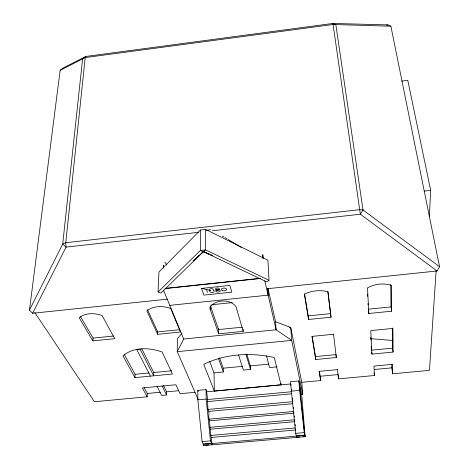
<?xml version="1.0" encoding="UTF-8"?>
<svg xmlns="http://www.w3.org/2000/svg" width="469" height="469" viewBox="0 0 469 469"><rect width="100%" height="100%" fill="white"/><g stroke="black" fill="none" stroke-linecap="round" stroke-linejoin="round"><path stroke-width="0.7" d="M158.065 292.017L200.357 250.452L209.391 254.227L203.399 251.619L161.002 293.049L158.065 292.017L158.95 271.961L200.492 229.986L205.639 229.423L205.604 249.889L201.23 253.594M200.492 229.986L200.357 250.452L205.604 249.889L269.048 280.327L267.922 260.236L205.639 229.423M163.534 266.99L163.546 265.542M157.103 386.532L161.664 395.431L166.589 394.974L166.647 391.832L163.464 385.436M163.411 268.303L163.476 265.46M157.613 334.297L146.832 310.859C153.451 305.653 163.019 305.759 170.681 308.391L180.465 331.999L157.613 334.297L157.678 331.911L147.518 309.716M141.773 348.772L153.75 372.515L153.656 375.821L140.155 349.264L136.772 349.598L150.443 376.126M163.388 267.693L163.452 265.53M34.794 312.53L94.404 401.734L147.172 396.792L147.284 393.462L144.182 387.74M134.943 377.615L122.995 355.86C133.477 346.708 149.752 347.511 162.157 351.996L172.445 374.016L134.943 377.615L135.084 374.315L124.221 354.394M429.34 216.655L430.671 190.355L407.79 80.34L401.605 81.119M436.147 270.613L429.457 370.352L392.688 373.793L391.791 367.854L391.756 364.448M92.891 340.887L79.238 317.83C85.358 312.448 94.773 313.028 102.054 315.467L114.753 338.688L92.891 340.887L93.102 338.09L80.228 316.206M167.421 299.175L32.613 313.274L29.465 310.073L60.149 70.344L63.256 67.952L85.868 56.444L332.926 23.45L387.963 24.904L390.888 26.217L439.535 266.703L437.038 270.976L267.248 288.734M29.465 310.073L62.717 244.015L82.585 58.983L85.868 56.444L85.206 57.576L65.777 242.702L66.047 247.122L32.613 313.274M163.482 290.153L183.701 339.011L177.247 351.656L198.012 399.178M181.931 333.236L177.388 338.77L177.247 351.656L291.7 340.383L302.763 394.382L301.684 394.482L298.876 380.904L290.417 381.702L295.71 433.362L296.637 437.425M193.228 260.916L199.653 255.042M200.72 254.063L203.399 251.619L266.797 281.91L269.048 280.327M194.195 260.008L199.606 255.072M210.47 290.399L210.147 290.587A2.245 1.184 -1.1 0 0 210.687 292.228A2.245 1.184 -1.1 0 0 213.817 291.9A2.245 1.184 -1.1 0 0 213.284 290.258L212.92 290.1A1.835 0.967 -1.1 0 0 212.48 288.757A1.835 0.967 -1.1 0 0 209.924 289.027A1.835 0.967 -1.1 0 0 210.37 290.37L201.564 288.406L203.868 295.083L231.827 292.164L229.845 285.422L201.564 288.406M216.713 290.041L216.784 289.994A2.245 1.184 -1.4 0 1 218.431 289.701L219.093 289.789M60.149 70.344L85.206 57.576L333.154 24.494L390.888 26.217M206.278 230.508L210.487 229.517M386.509 25.097L387.963 24.904M424.31 191.082L430.671 190.355M198.299 232.337L66.047 247.122L62.717 244.015L65.777 242.702L359.799 209.672L363.006 209.96L439.535 266.703M212.105 230.789L360.344 214.216L437.038 270.976M164.988 288.394L259.709 278.369M165.123 288.599L260.512 278.504M169.778 305.36L268.127 295.148L276.106 329.783L291.7 340.383L290.71 327.444L275.579 321.763L267.946 288.253M211.566 304.762L232.243 302.622M368.247 309.2L390.988 306.902L390.741 284.56M304.61 294.022L308.209 315.895L330.616 313.626L331.008 317.208L308.538 319.465L304.358 294.163C311.551 290.569 320.098 289.766 327.878 291.73L331.008 317.208M93.102 338.09L113.469 336.033M157.678 331.911L179.774 329.684M368.845 313.497L391.668 311.199L391.416 285.369C383.589 282.825 374.69 283.909 367.508 287.843L368.845 313.497L368.446 310.636M242.338 327.18L218.525 329.578L210.37 305.595M243.229 331.366L235.96 306.626C230.572 298.782 214.755 299.163 210.059 307.541L210.2 309.276L218.613 333.828L243.229 331.366L243.141 329.238M289.256 327.591L290.71 327.444L301.772 382.311L302.763 394.382M183.701 339.011L276.106 329.783L275.579 321.763M333.488 334.268L311.955 336.39L315.748 359.518L336.326 357.542L336.003 354.611L315.473 356.587L312.137 336.191M371.395 350.202L392.483 348.162L392.307 328.007M135.084 374.315L149.142 372.961M153.75 372.515L171.777 370.774M219.568 357.888L223.244 368.194L242.491 366.348M371.929 354.101L393.086 352.067L392.899 328.423L370.756 330.61L371.929 354.101L371.659 352.149M246.823 354.195L250.34 365.908L268.649 364.149M209.596 361.247L214.016 372.884L223.338 371.993L223.244 368.194M250.34 365.908L250.493 369.39L243.352 370.076L238.551 354.939M277.068 366.852L269.558 367.567L266.486 355.842M337.416 369.619L319.108 371.348L320.591 380.547L301.772 382.311M374.338 369.502L391.791 367.854M319.377 371.278L320.18 376.255L338.085 374.573L338.554 378.864L374.426 375.505L373.981 366.09L392.6 364.325L392.688 373.793M147.284 393.462L160.292 392.236M166.647 391.832L178.701 390.7M301.684 394.482L305.114 436.686L203.81 445.55L202.086 441.599L197.848 399.811L197.801 390.39L206.084 389.616C207.72 396.024 207.527 402.795 207.99 409.437C210.223 412.872 207.527 417.351 209.62 420.81C209.86 428.947 211.056 436.874 212.111 444.823L212.111 444.524M195.01 392.313L180.09 393.708L175.881 384.756L142.342 387.933L147.172 396.792M281.013 384.809L274.271 357.513C250.968 352.336 225.407 353.661 203.786 364.331L214.315 391.052L281.013 384.809L280.919 383.355M206.981 391.791L290.915 383.935L291.02 385.354M197.848 399.811L206.19 399.037L206.084 389.616M291.114 391.158L299.632 390.372L304.264 432.611L305.09 436.381L302.974 436.569M207.069 399.57L291.495 391.738L291.337 389.61M207.896 401.552L291.231 393.843M207.99 409.437L292.545 401.699M208.816 411.383L293.008 403.692M208.91 419.175L293.588 411.512L293.852 412.638M209.62 420.81L293.981 413.201M209.707 427.376L294.473 419.79L294.767 421.027M210.499 429.182L294.907 421.649M210.581 435.455L295.382 427.945M211.46 437.43L295.863 429.973M202.086 441.599L210.458 440.866L211.542 443.264L203.218 443.996M295.71 433.362L304.264 432.611M296.302 435.836L304.809 435.085M203.218 444.301L304.832 435.39L305.114 436.686M205.885 445.063L208.652 444.823M297.323 437.061L299.439 436.874M370.809 338.671L392.993 340.517M222.464 236.124L223.719 236.874M224.973 237.631L226.849 238.756M228.104 239.512L241.259 247.415M164.818 262.177L166.864 265.02M162.122 386.057L166.589 394.974M197.801 390.39L198.27 391.474M218.413 358.316L223.338 371.993M206.442 289.367L207.48 292.451M245.938 354.306L250.493 369.39M264.803 280.954L268.075 295.153L267.652 288.218M390.988 306.902L391.668 311.199M392.483 348.162L393.086 352.067M374.063 372.867L374.426 375.505M327.913 291.607L330.616 313.626M337.469 369.56L338.554 378.864M333.5 334.08L336.326 357.542M206.19 399.037L210.458 440.866M320.18 376.255L320.591 380.547M315.473 356.587L315.748 359.518M308.209 315.895L308.538 319.465M304.832 435.39L299.339 383.144M298.876 380.904L299.632 390.372M295.118 424.445L295.224 425.846M294.174 415.833L294.274 417.152M293.272 407.25L293.377 408.669M292.281 398.099L292.439 400.256M262.816 254.778L263.045 258.407M267.705 288.218L268.127 295.148M262.781 254.685L262.986 258.249M367.456 294.169L367.567 296.32M367.948 303.478L368.018 304.909M370.739 337.246L370.885 340.113M371.214 346.597L371.36 349.481M218.501 328.323L218.613 333.828M214.016 372.884L214.315 391.052M210.159 306.363L210.2 309.276M203.81 445.245L203.81 445.55M363.006 209.96L360.344 214.216L332.926 23.45L335.868 24.834L363.006 209.96M216.485 290.012L216.156 290.2A2.245 1.184 -1.4 0 0 216.684 291.841A2.245 1.184 -1.4 0 0 219.814 291.513A2.245 1.184 -1.4 0 0 219.299 289.871L218.613 289.906A1.835 0.967 -1.4 0 1 216.807 290.094L216.485 290.012M219.029 289.678L218.66 289.877A1.993 1.049 -1.4 0 1 215.517 289.303A1.993 1.049 -1.4 0 1 217.921 288.025A1.993 1.049 -1.4 0 1 219.029 289.678M212.733 255.664L210.733 254.796L212.721 255.675M222.447 290.592A2.621 1.384 -1.6 0 0 226.591 289.531A2.621 1.384 -1.6 0 0 222.922 288.201A2.621 1.384 -1.6 0 0 222.447 290.592"/></g></svg>
